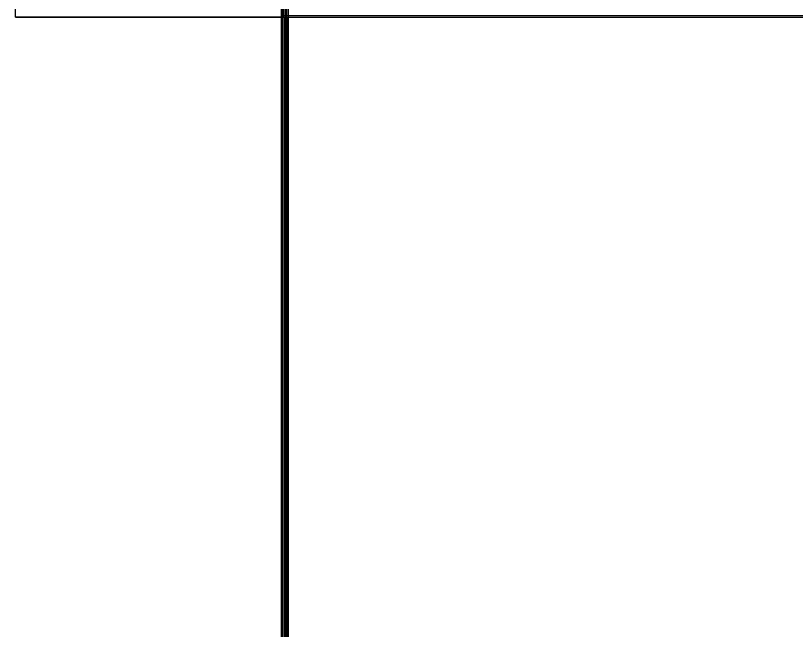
# Model space of a CAD drawing. Header units: millimetres. Extents: x 2046 to 14753, y 2361 to 29276.
# Drawn here: x 2046 to 4837, y 5827 to 8025 of the extents above; entities that cross this region are included whole.
import ezdxf

# ---------------------------------------------------------------- set-up
doc = ezdxf.new("R2010")
doc.units = ezdxf.units.MM
doc.layers.add('yazi', color=251, linetype='Continuous', lineweight=25)

msp = doc.modelspace()

# ---------------------------------------------------------------- linework, layer by layer
at = {"layer": 'yazi'}
for p, q in [((3000.515, 26057.18), (3000.515, 2361.267)), ((3010.515, 26042.18), (3010.515, 2361.267)), ((3020.515, 26032.18), (3020.515, 2361.267)), ((2995.515, 8020.024), (2995.515, 2361.267)), ((3005.515, 8020.024), (3005.515, 2361.267)), ((3015.515, 8020.024), (3015.515, 2361.267))]:
    msp.add_line(p, q, dxfattribs=at)
for points in [[(3005.515, 8020.024), (3005.515, 29265.994), (11474.215, 29265.994), (11474.215, 26057.18)], [(3015.515, 8020.024), (3015.515, 29255.994), (11464.215, 29255.994), (11464.215, 26057.18)], [(2045.615, 8020.024), (2045.615, 9369.995), (2995.515, 9369.995), (2995.515, 8020.024), (2045.615, 8020.024)], [(2045.615, 8020.024), (9158.746, 8020.024)], [(2995.515, 8025.024), (9158.746, 8025.024)]]:
    msp.add_lwpolyline(points, dxfattribs=at)

doc.saveas('drawing.dxf')
